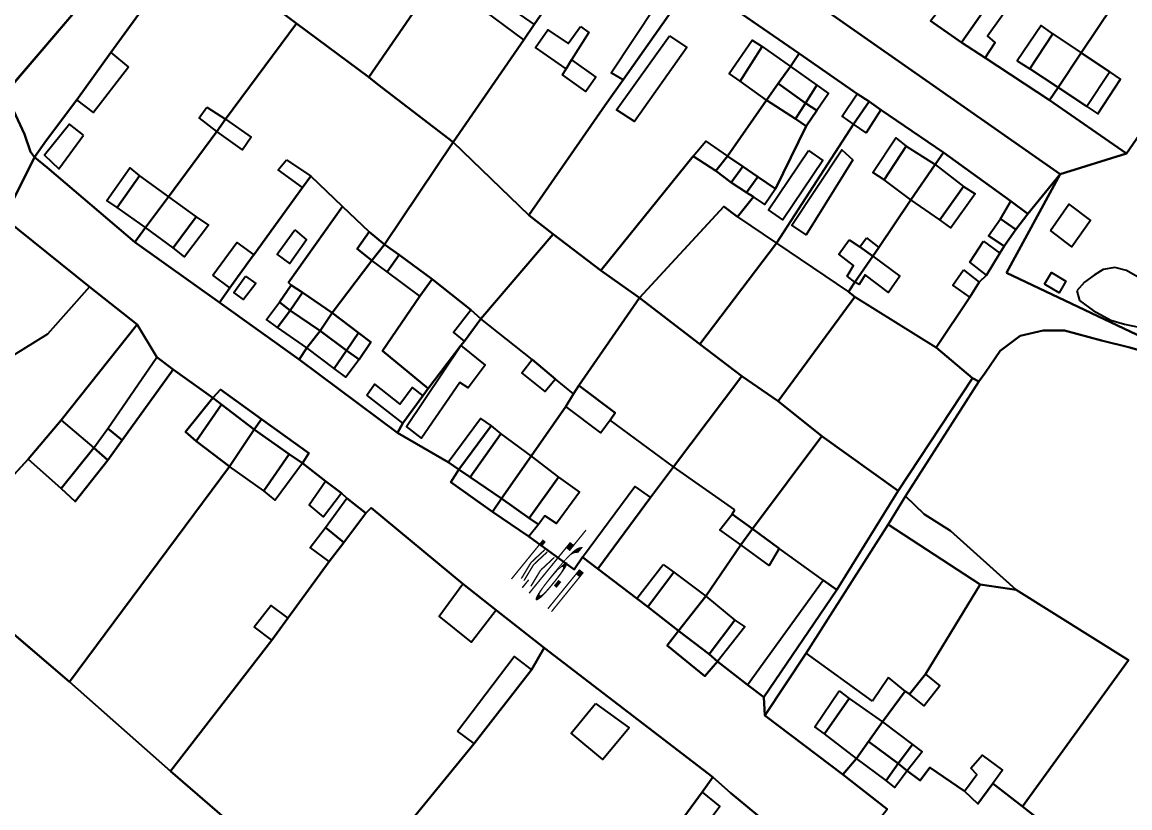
# Model space of a CAD drawing. Extents: x -0.0117 to 0.0179, y -0.0158 to 0.0121.
# Drawn here: x -0.009568 to -0.007296, y 0.00228 to 0.003891 of the extents above; entities that cross this region are included whole.
import ezdxf

# ---------------------------------------------------------------- set-up
doc = ezdxf.new("R2010")
doc.units = 0
doc.header["$MEASUREMENT"] = 0
doc.linetypes.add('DOT', pattern=[1, 0, -1])
doc.layers.get('0').update_dxf_attribs({"linetype": 'CONTINUOUS'})

msp = doc.modelspace()

# ---------------------------------------------------------------- linework, layer by layer
at = {"color": 7, "linetype": 'DOT'}
for points in [[(-0.007999, 0.005554), (-0.008883, 0.00459), (-0.009601, 0.003748), (-0.009677, 0.003866), (-0.009787, 0.004024), (-0.009967, 0.004268), (-0.00985, 0.004339), (-0.009695, 0.004511), (-0.009431, 0.004888), (-0.009233, 0.005093)], [(-0.007705, 0.003894), (-0.007641, 0.003849), (-0.007593, 0.003818), (-0.007461, 0.003731), (-0.007303, 0.003622), (-0.007439, 0.003579), (-0.008883, 0.00459)], [(-0.007236, 0.004395), (-0.007342, 0.004277), (-0.007486, 0.00407), (-0.00751, 0.004036), (-0.007531, 0.004007), (-0.007641, 0.003849), (-0.007705, 0.003894), (-0.007606, 0.00402), (-0.007515, 0.004192), (-0.007546, 0.004212), (-0.007504, 0.004266), (-0.007477, 0.00425), (-0.007442, 0.0043), (-0.007187, 0.00458)], [(-0.007049, 0.00314), (-0.007549, 0.003377), (-0.007439, 0.003579), (-0.007303, 0.003622), (-0.007236, 0.003719)], [(-0.007759, 0.002016), (-0.008115, 0.002311), (-0.008151, 0.002343), (-0.008497, 0.002608), (-0.008596, 0.002685), (-0.008664, 0.002739), (-0.008852, 0.002895), (-0.008863, 0.002884), (-0.008902, 0.002915), (-0.008913, 0.002925), (-0.008946, 0.00295), (-0.008993, 0.002987), (-0.00898, 0.003007), (-0.009077, 0.003077), (-0.009161, 0.003138), (-0.009177, 0.003121), (-0.009258, 0.003179), (-0.009292, 0.003204), (-0.009332, 0.003271), (-0.00943, 0.003348), (-0.009605, 0.003489), (-0.009543, 0.003614), (-0.009517, 0.003593), (-0.009337, 0.00344), (-0.009163, 0.003316), (-0.009, 0.003199), (-0.008798, 0.003049), (-0.008694, 0.002989), (-0.008672, 0.002974), (-0.008689, 0.002948), (-0.008603, 0.002887), (-0.008529, 0.002836), (-0.008436, 0.002769), (-0.008419, 0.002794), (-0.008387, 0.00277), (-0.008307, 0.002709), (-0.008285, 0.002692), (-0.008222, 0.002643), (-0.008245, 0.002613), (-0.008168, 0.00255), (-0.008142, 0.00258), (-0.00808, 0.002532), (-0.008047, 0.002507), (-0.008045, 0.002469), (-0.007885, 0.002348), (-0.007794, 0.002277)], [(-0.007227, 0.003204), (-0.007296, 0.003224), (-0.007354, 0.003238), (-0.00743, 0.003259), (-0.007474, 0.003259), (-0.007521, 0.003248), (-0.007562, 0.003217), (-0.007593, 0.003172), (-0.007606, 0.003154), (-0.007619, 0.003161), (-0.007693, 0.003224), (-0.007624, 0.003327), (-0.007605, 0.003358), (-0.00759, 0.003372), (-0.007563, 0.003417), (-0.007554, 0.003432), (-0.00753, 0.003466), (-0.007505, 0.003498), (-0.007439, 0.003579), (-0.007549, 0.003377), (-0.007049, 0.00314)], [(-0.007212, 0.003329), (-0.007303, 0.003382), (-0.007327, 0.003388), (-0.007351, 0.003384), (-0.007369, 0.003372), (-0.007389, 0.003358), (-0.007405, 0.00334), (-0.007399, 0.00332), (-0.007371, 0.0033), (-0.007335, 0.00328), (-0.007307, 0.003272), (-0.007261, 0.003262)], [(-0.007212, 0.003329), (-0.007303, 0.003382), (-0.007327, 0.003388), (-0.007351, 0.003384), (-0.007369, 0.003372), (-0.007389, 0.003358), (-0.007405, 0.00334), (-0.007399, 0.00332), (-0.007371, 0.0033), (-0.007335, 0.00328), (-0.007307, 0.003272), (-0.007261, 0.003262)], [(-0.00744, 0.002223), (-0.007516, 0.002283), (-0.007299, 0.002583), (-0.007529, 0.002727), (-0.007664, 0.002848), (-0.007718, 0.002882), (-0.007756, 0.002919), (-0.007606, 0.003154), (-0.007593, 0.003172), (-0.007562, 0.003217), (-0.007521, 0.003248), (-0.007474, 0.003259), (-0.00743, 0.003259), (-0.007354, 0.003238), (-0.007296, 0.003224), (-0.007227, 0.003204)]]:
    msp.add_lwpolyline(points, dxfattribs=at)
for points in [[(-0.008883, 0.00459), (-0.008887, 0.004458), (-0.008903, 0.004439), (-0.009028, 0.004288), (-0.009221, 0.004056), (-0.009386, 0.003829), (-0.009456, 0.003732), (-0.009518, 0.003649), (-0.009543, 0.003614), (-0.009551, 0.003625), (-0.009563, 0.003661), (-0.009586, 0.00371), (-0.009603, 0.003745)], [(-0.008883, 0.00459), (-0.007439, 0.003579), (-0.007505, 0.003498), (-0.00754, 0.003524), (-0.007678, 0.003624), (-0.007807, 0.003711), (-0.007831, 0.003728), (-0.007855, 0.003744), (-0.007974, 0.003827), (-0.008192, 0.003977), (-0.008221, 0.003997), (-0.008379, 0.004105), (-0.008544, 0.004215), (-0.00872, 0.00434), (-0.008887, 0.004458)], [(-0.008041, 0.003731), (-0.007982, 0.003693), (-0.00796, 0.003678), (-0.008023, 0.003549), (-0.008059, 0.003574), (-0.00809, 0.003595), (-0.008121, 0.003616)], [(-0.008684, 0.003645), (-0.008529, 0.003495), (-0.008479, 0.003456), (-0.008627, 0.003283), (-0.008648, 0.003301), (-0.008727, 0.003364), (-0.008795, 0.003414), (-0.008825, 0.003435)], [(-0.008192, 0.003616), (-0.008145, 0.003586), (-0.008114, 0.003562), (-0.008082, 0.003542), (-0.008068, 0.003533), (-0.008101, 0.003492), (-0.008129, 0.003513), (-0.008302, 0.003326), (-0.008381, 0.003382)], [(-0.008911, 0.003513), (-0.008856, 0.003461), (-0.008881, 0.003426), (-0.008851, 0.003402), (-0.008932, 0.003295), (-0.008993, 0.003337), (-0.009016, 0.003352), (-0.009022, 0.003357)], [(-0.008129, 0.003513), (-0.008101, 0.003492), (-0.008021, 0.003438), (-0.008178, 0.003231), (-0.008302, 0.003326)], [(-0.0098, 0.003267), (-0.009605, 0.003489), (-0.00943, 0.003348), (-0.009516, 0.003251), (-0.009612, 0.003192), (-0.00967, 0.00319), (-0.009735, 0.003222), (-0.009776, 0.003253)], [(-0.008479, 0.003456), (-0.008381, 0.003382), (-0.008302, 0.003326), (-0.008426, 0.003146), (-0.008437, 0.003129), (-0.008474, 0.003159), (-0.008522, 0.003199), (-0.008627, 0.003283)], [(-0.008021, 0.003438), (-0.007873, 0.003338), (-0.00786, 0.003328), (-0.008017, 0.003114), (-0.008092, 0.003165), (-0.008178, 0.003231)], [(-0.008302, 0.003326), (-0.008178, 0.003231), (-0.008092, 0.003165), (-0.008232, 0.002979), (-0.008362, 0.003075), (-0.008352, 0.00309), (-0.008426, 0.003146)], [(-0.00786, 0.003328), (-0.007693, 0.003224), (-0.007619, 0.003161), (-0.007771, 0.00293), (-0.007928, 0.003042), (-0.008017, 0.003114)], [(-0.009258, 0.003179), (-0.009177, 0.003121), (-0.009233, 0.003051), (-0.009211, 0.003032), (-0.009143, 0.00298), (-0.009471, 0.002538), (-0.00973, 0.00276), (-0.009735, 0.002798), (-0.009679, 0.002861), (-0.009556, 0.002995), (-0.009488, 0.002935), (-0.009459, 0.002908), (-0.009392, 0.002993), (-0.009363, 0.003034)], [(-0.008092, 0.003165), (-0.008017, 0.003114), (-0.007928, 0.003042), (-0.00807, 0.002852), (-0.008112, 0.002882), (-0.008106, 0.002891), (-0.008232, 0.002979)], [(-0.009488, 0.002935), (-0.009556, 0.002995), (-0.009488, 0.003075), (-0.009421, 0.003018)], [(-0.007928, 0.003042), (-0.007771, 0.00293), (-0.007897, 0.002727), (-0.007925, 0.002747), (-0.008015, 0.002812), (-0.00807, 0.002852)], [(-0.007756, 0.002919), (-0.007718, 0.002882), (-0.007664, 0.002848), (-0.007529, 0.002727), (-0.007603, 0.002738), (-0.007792, 0.002861)], [(-0.007757, 0.002519), (-0.007791, 0.002547), (-0.007824, 0.002499), (-0.00796, 0.002597), (-0.007792, 0.002861), (-0.007603, 0.002738), (-0.007715, 0.002554), (-0.007748, 0.002513)]]:
    msp.add_lwpolyline(points, close=True, dxfattribs=at)
at = {"color": 7, "linetype": 'Continuous'}
for points in [[(-0.00872, 0.00434), (-0.008544, 0.004215), (-0.008665, 0.004053), (-0.008708, 0.003994), (-0.008718, 0.003978), (-0.008752, 0.00393), (-0.008857, 0.003778), (-0.009005, 0.003888), (-0.00903, 0.003907), (-0.008883, 0.004105), (-0.008861, 0.004135), (-0.008781, 0.004241), (-0.008785, 0.004244), (-0.008736, 0.004317)], [(-0.00872, 0.00434), (-0.008544, 0.004215), (-0.008665, 0.004053), (-0.008708, 0.003994), (-0.008718, 0.003978), (-0.008752, 0.00393), (-0.008857, 0.003778), (-0.009005, 0.003888), (-0.00903, 0.003907), (-0.008883, 0.004105), (-0.008861, 0.004135), (-0.008781, 0.004241), (-0.008785, 0.004244), (-0.008736, 0.004317)], [(-0.007342, 0.004277), (-0.00715, 0.004143), (-0.007182, 0.004106), (-0.007199, 0.004122), (-0.007396, 0.003828), (-0.007443, 0.003757), (-0.007461, 0.003731), (-0.007593, 0.003818), (-0.007641, 0.003849), (-0.007531, 0.004007), (-0.00751, 0.004036), (-0.007486, 0.00407)], [(-0.007342, 0.004277), (-0.00715, 0.004143), (-0.007182, 0.004106), (-0.007199, 0.004122), (-0.007396, 0.003828), (-0.007443, 0.003757), (-0.007461, 0.003731), (-0.007593, 0.003818), (-0.007641, 0.003849), (-0.007531, 0.004007), (-0.00751, 0.004036), (-0.007486, 0.00407)], [(-0.008544, 0.004215), (-0.008379, 0.004105), (-0.008396, 0.004081), (-0.008445, 0.004007), (-0.008437, 0.004003), (-0.008518, 0.003886), (-0.008539, 0.003855), (-0.008684, 0.003645), (-0.008839, 0.003764), (-0.008857, 0.003778), (-0.008752, 0.00393), (-0.008718, 0.003978), (-0.008708, 0.003994), (-0.008665, 0.004053)], [(-0.008544, 0.004215), (-0.008379, 0.004105), (-0.008396, 0.004081), (-0.008445, 0.004007), (-0.008437, 0.004003), (-0.008518, 0.003886), (-0.008539, 0.003855), (-0.008684, 0.003645), (-0.008839, 0.003764), (-0.008857, 0.003778), (-0.008752, 0.00393), (-0.008718, 0.003978), (-0.008708, 0.003994), (-0.008665, 0.004053)], [(-0.00715, 0.004143), (-0.006882, 0.003957), (-0.00691, 0.003921), (-0.007037, 0.004005), (-0.007087, 0.003933), (-0.007124, 0.003879), (-0.007236, 0.003719), (-0.007303, 0.003622), (-0.007461, 0.003731), (-0.007443, 0.003757), (-0.007396, 0.003828), (-0.007199, 0.004122), (-0.007182, 0.004106)], [(-0.00715, 0.004143), (-0.006882, 0.003957), (-0.00691, 0.003921), (-0.007037, 0.004005), (-0.007087, 0.003933), (-0.007124, 0.003879), (-0.007236, 0.003719), (-0.007303, 0.003622), (-0.007461, 0.003731), (-0.007443, 0.003757), (-0.007396, 0.003828), (-0.007199, 0.004122), (-0.007182, 0.004106)], [(-0.008379, 0.004105), (-0.008221, 0.003997), (-0.008192, 0.003977), (-0.008335, 0.003773), (-0.008372, 0.003721), (-0.008529, 0.003495), (-0.008684, 0.003645), (-0.008539, 0.003855), (-0.008518, 0.003886), (-0.008437, 0.004003), (-0.008445, 0.004007), (-0.008396, 0.004081)], [(-0.008379, 0.004105), (-0.008221, 0.003997), (-0.008192, 0.003977), (-0.008335, 0.003773), (-0.008372, 0.003721), (-0.008529, 0.003495), (-0.008684, 0.003645), (-0.008539, 0.003855), (-0.008518, 0.003886), (-0.008437, 0.004003), (-0.008445, 0.004007), (-0.008396, 0.004081)], [(-0.009221, 0.004056), (-0.00903, 0.003907), (-0.009005, 0.003888), (-0.009151, 0.003692), (-0.009169, 0.003667), (-0.009268, 0.003533), (-0.009315, 0.00347), (-0.009337, 0.00344), (-0.009517, 0.003593), (-0.009543, 0.003614), (-0.009518, 0.003649), (-0.009456, 0.003732), (-0.009386, 0.003829)], [(-0.009221, 0.004056), (-0.00903, 0.003907), (-0.009005, 0.003888), (-0.009151, 0.003692), (-0.009169, 0.003667), (-0.009268, 0.003533), (-0.009315, 0.00347), (-0.009337, 0.00344), (-0.009517, 0.003593), (-0.009543, 0.003614), (-0.009518, 0.003649), (-0.009456, 0.003732), (-0.009386, 0.003829)], [(-0.007641, 0.003849), (-0.007593, 0.003818), (-0.007572, 0.003849), (-0.007588, 0.003863), (-0.007503, 0.003982), (-0.007531, 0.004007)], [(-0.008192, 0.003977), (-0.007974, 0.003827), (-0.007992, 0.0038), (-0.008017, 0.003765), (-0.008041, 0.003731), (-0.008121, 0.003616), (-0.008145, 0.003586), (-0.008192, 0.003616), (-0.008381, 0.003382), (-0.008479, 0.003456), (-0.008529, 0.003495), (-0.008372, 0.003721), (-0.008335, 0.003773)], [(-0.008192, 0.003977), (-0.007974, 0.003827), (-0.007992, 0.0038), (-0.008017, 0.003765), (-0.008041, 0.003731), (-0.008121, 0.003616), (-0.008145, 0.003586), (-0.008192, 0.003616), (-0.008381, 0.003382), (-0.008479, 0.003456), (-0.008529, 0.003495), (-0.008372, 0.003721), (-0.008335, 0.003773)], [(-0.008192, 0.003977), (-0.008335, 0.003773), (-0.00836, 0.003787), (-0.008221, 0.003997)], [(-0.008615, 0.003954), (-0.008518, 0.003886), (-0.008539, 0.003855), (-0.008637, 0.003927)], [(-0.009005, 0.003888), (-0.008857, 0.003778), (-0.008839, 0.003764), (-0.008684, 0.003645), (-0.008825, 0.003435), (-0.008856, 0.003461), (-0.008911, 0.003513), (-0.008976, 0.003575), (-0.008993, 0.003552), (-0.009093, 0.003414), (-0.009096, 0.00341), (-0.009142, 0.003346), (-0.009163, 0.003316), (-0.009337, 0.00344), (-0.009315, 0.00347), (-0.009268, 0.003533), (-0.009169, 0.003667), (-0.009151, 0.003692)], [(-0.009005, 0.003888), (-0.008857, 0.003778), (-0.008839, 0.003764), (-0.008684, 0.003645), (-0.008825, 0.003435), (-0.008856, 0.003461), (-0.008911, 0.003513), (-0.008976, 0.003575), (-0.008993, 0.003552), (-0.009093, 0.003414), (-0.009096, 0.00341), (-0.009142, 0.003346), (-0.009163, 0.003316), (-0.009337, 0.00344), (-0.009315, 0.00347), (-0.009268, 0.003533), (-0.009169, 0.003667), (-0.009151, 0.003692)], [(-0.008423, 0.003882), (-0.008406, 0.00387), (-0.008441, 0.003814), (-0.008452, 0.003795), (-0.008515, 0.003839), (-0.00849, 0.003875), (-0.008448, 0.003847)], [(-0.00824, 0.003863), (-0.008205, 0.003839), (-0.008312, 0.003687), (-0.008349, 0.003711)], [(-0.007501, 0.003795), (-0.007454, 0.003867), (-0.007478, 0.003884), (-0.007527, 0.003812)], [(-0.007396, 0.003828), (-0.007443, 0.003757), (-0.007501, 0.003795), (-0.007454, 0.003867)], [(-0.00805, 0.003841), (-0.008095, 0.00377), (-0.008118, 0.003786), (-0.008071, 0.003854)], [(-0.00805, 0.003841), (-0.007992, 0.0038), (-0.008017, 0.003765), (-0.008041, 0.003731), (-0.008095, 0.00377)], [(-0.00935, 0.003799), (-0.009422, 0.003706), (-0.009456, 0.003732), (-0.009386, 0.003829)], [(-0.007974, 0.003827), (-0.007855, 0.003744), (-0.007831, 0.003728), (-0.007863, 0.003682), (-0.008021, 0.003438), (-0.008178, 0.003231), (-0.008302, 0.003326), (-0.008129, 0.003513), (-0.008101, 0.003492), (-0.008068, 0.003533), (-0.008082, 0.003542), (-0.008059, 0.003574), (-0.008023, 0.003549), (-0.00796, 0.003678), (-0.007938, 0.00371), (-0.007961, 0.003725), (-0.008017, 0.003765), (-0.007992, 0.0038)], [(-0.007974, 0.003827), (-0.007855, 0.003744), (-0.007831, 0.003728), (-0.007863, 0.003682), (-0.008021, 0.003438), (-0.008178, 0.003231), (-0.008302, 0.003326), (-0.008129, 0.003513), (-0.008101, 0.003492), (-0.008068, 0.003533), (-0.008082, 0.003542), (-0.008059, 0.003574), (-0.008023, 0.003549), (-0.00796, 0.003678), (-0.007938, 0.00371), (-0.007961, 0.003725), (-0.008017, 0.003765), (-0.007992, 0.0038)], [(-0.007443, 0.003757), (-0.007396, 0.003828), (-0.007337, 0.003789), (-0.007384, 0.003718)], [(-0.008452, 0.003795), (-0.008441, 0.003814), (-0.008391, 0.003778), (-0.008412, 0.003749), (-0.00846, 0.003783)], [(-0.007992, 0.0038), (-0.007938, 0.003762), (-0.007961, 0.003725), (-0.008017, 0.003765)], [(-0.007337, 0.003789), (-0.007384, 0.003718), (-0.007362, 0.003703), (-0.007315, 0.003774)], [(-0.007938, 0.00371), (-0.00796, 0.003678), (-0.008023, 0.003549), (-0.008059, 0.003574), (-0.008082, 0.003542), (-0.008068, 0.003533), (-0.008101, 0.003492), (-0.008129, 0.003513), (-0.008302, 0.003326), (-0.008381, 0.003382), (-0.008192, 0.003616), (-0.008145, 0.003586), (-0.008114, 0.003562), (-0.00809, 0.003595), (-0.008121, 0.003616), (-0.008041, 0.003731), (-0.008017, 0.003765), (-0.007961, 0.003725)], [(-0.007938, 0.00371), (-0.00796, 0.003678), (-0.008023, 0.003549), (-0.008059, 0.003574), (-0.008082, 0.003542), (-0.008068, 0.003533), (-0.008101, 0.003492), (-0.008129, 0.003513), (-0.008302, 0.003326), (-0.008381, 0.003382), (-0.008192, 0.003616), (-0.008145, 0.003586), (-0.008114, 0.003562), (-0.00809, 0.003595), (-0.008121, 0.003616), (-0.008041, 0.003731), (-0.008017, 0.003765), (-0.007961, 0.003725)], [(-0.008017, 0.003765), (-0.007961, 0.003725), (-0.007982, 0.003693), (-0.008041, 0.003731)], [(-0.007938, 0.003762), (-0.007914, 0.003745), (-0.007938, 0.00371), (-0.007961, 0.003725)], [(-0.007831, 0.003728), (-0.007807, 0.003711), (-0.007678, 0.003624), (-0.007695, 0.003599), (-0.007745, 0.003527), (-0.007811, 0.003429), (-0.007823, 0.003411), (-0.00786, 0.003358), (-0.007873, 0.003338), (-0.00786, 0.003328), (-0.008017, 0.003114), (-0.008092, 0.003165), (-0.008178, 0.003231), (-0.008021, 0.003438), (-0.007863, 0.003682)], [(-0.007831, 0.003728), (-0.007807, 0.003711), (-0.007678, 0.003624), (-0.007695, 0.003599), (-0.007745, 0.003527), (-0.007811, 0.003429), (-0.007823, 0.003411), (-0.00786, 0.003358), (-0.007873, 0.003338), (-0.00786, 0.003328), (-0.008017, 0.003114), (-0.008092, 0.003165), (-0.008178, 0.003231), (-0.008021, 0.003438), (-0.007863, 0.003682)], [(-0.007831, 0.003728), (-0.007863, 0.003682), (-0.007886, 0.003698), (-0.007855, 0.003744)], [(-0.007831, 0.003728), (-0.007807, 0.003711), (-0.007837, 0.003664), (-0.007863, 0.003682)], [(-0.009189, 0.003717), (-0.009151, 0.003692), (-0.009169, 0.003667), (-0.009205, 0.003695)], [(-0.007961, 0.003725), (-0.007938, 0.00371), (-0.00796, 0.003678), (-0.007982, 0.003693)], [(-0.009442, 0.003659), (-0.009471, 0.003682), (-0.009522, 0.003618), (-0.009493, 0.00359)], [(-0.009151, 0.003692), (-0.009098, 0.003655), (-0.009116, 0.003629), (-0.009169, 0.003667)], [(-0.008192, 0.003616), (-0.008166, 0.003647), (-0.008121, 0.003616), (-0.008145, 0.003586)], [(-0.0078, 0.003568), (-0.007823, 0.003583), (-0.007776, 0.003654), (-0.007755, 0.003637)], [(-0.007755, 0.003637), (-0.007695, 0.003599), (-0.007745, 0.003527), (-0.0078, 0.003568)], [(-0.008121, 0.003616), (-0.00809, 0.003595), (-0.008114, 0.003562), (-0.008145, 0.003586)], [(-0.007955, 0.003628), (-0.007926, 0.003607), (-0.008008, 0.003486), (-0.008037, 0.003506)], [(-0.007678, 0.003624), (-0.00754, 0.003524), (-0.007505, 0.003498), (-0.00753, 0.003466), (-0.007554, 0.003432), (-0.007563, 0.003417), (-0.00759, 0.003372), (-0.007605, 0.003358), (-0.007624, 0.003327), (-0.007693, 0.003224), (-0.007619, 0.003161), (-0.007771, 0.00293), (-0.007928, 0.003042), (-0.008017, 0.003114), (-0.00786, 0.003328), (-0.007873, 0.003338), (-0.00786, 0.003358), (-0.007823, 0.003411), (-0.007811, 0.003429), (-0.007745, 0.003527), (-0.007695, 0.003599)], [(-0.007678, 0.003624), (-0.00754, 0.003524), (-0.007505, 0.003498), (-0.00753, 0.003466), (-0.007554, 0.003432), (-0.007563, 0.003417), (-0.00759, 0.003372), (-0.007605, 0.003358), (-0.007624, 0.003327), (-0.007693, 0.003224), (-0.007619, 0.003161), (-0.007771, 0.00293), (-0.007928, 0.003042), (-0.008017, 0.003114), (-0.00786, 0.003328), (-0.007873, 0.003338), (-0.00786, 0.003358), (-0.007823, 0.003411), (-0.007811, 0.003429), (-0.007745, 0.003527), (-0.007695, 0.003599)], [(-0.007864, 0.003609), (-0.00796, 0.003455), (-0.007989, 0.003475), (-0.007887, 0.003629)], [(-0.009373, 0.003511), (-0.009394, 0.003525), (-0.009347, 0.003592), (-0.009327, 0.003576)], [(-0.009026, 0.003609), (-0.008976, 0.003575), (-0.008993, 0.003552), (-0.009043, 0.003588)], [(-0.00809, 0.003595), (-0.008059, 0.003574), (-0.008082, 0.003542), (-0.008114, 0.003562)], [(-0.007695, 0.003599), (-0.007637, 0.003554), (-0.007686, 0.003486), (-0.007745, 0.003527)], [(-0.009327, 0.003576), (-0.009268, 0.003533), (-0.009315, 0.00347), (-0.009373, 0.003511)], [(-0.008976, 0.003575), (-0.008911, 0.003513), (-0.009022, 0.003357), (-0.009016, 0.003352), (-0.00904, 0.003317), (-0.009018, 0.0033), (-0.008957, 0.003258), (-0.008984, 0.003223), (-0.009, 0.003199), (-0.009163, 0.003316), (-0.009142, 0.003346), (-0.009096, 0.00341), (-0.009093, 0.003414), (-0.008993, 0.003552)], [(-0.008976, 0.003575), (-0.008911, 0.003513), (-0.009022, 0.003357), (-0.009016, 0.003352), (-0.00904, 0.003317), (-0.009018, 0.0033), (-0.008957, 0.003258), (-0.008984, 0.003223), (-0.009, 0.003199), (-0.009163, 0.003316), (-0.009142, 0.003346), (-0.009096, 0.00341), (-0.009093, 0.003414), (-0.008993, 0.003552)], [(-0.008059, 0.003574), (-0.008023, 0.003549), (-0.008045, 0.003517), (-0.008068, 0.003533), (-0.008082, 0.003542)], [(-0.007637, 0.003554), (-0.007613, 0.003539), (-0.007663, 0.003469), (-0.007686, 0.003486)], [(-0.009268, 0.003533), (-0.009211, 0.003492), (-0.009258, 0.003428), (-0.009315, 0.00347)], [(-0.007505, 0.003498), (-0.00753, 0.003466), (-0.007561, 0.003488), (-0.00754, 0.003524)], [(-0.008911, 0.003513), (-0.008856, 0.003461), (-0.008825, 0.003435), (-0.008851, 0.003402), (-0.008932, 0.003295), (-0.008957, 0.003258), (-0.009018, 0.0033), (-0.00904, 0.003317), (-0.009016, 0.003352), (-0.009022, 0.003357)], [(-0.008911, 0.003513), (-0.008856, 0.003461), (-0.008825, 0.003435), (-0.008851, 0.003402), (-0.008932, 0.003295), (-0.008957, 0.003258), (-0.009018, 0.0033), (-0.00904, 0.003317), (-0.009016, 0.003352), (-0.009022, 0.003357)], [(-0.007459, 0.003464), (-0.007421, 0.003518), (-0.007377, 0.003484), (-0.007415, 0.00343)], [(-0.007459, 0.003464), (-0.007421, 0.003518), (-0.007377, 0.003484), (-0.007415, 0.00343)], [(-0.009605, 0.003489), (-0.00943, 0.003348), (-0.009332, 0.003271), (-0.009488, 0.003075), (-0.009556, 0.002995), (-0.009679, 0.002861), (-0.009957, 0.003078), (-0.0098, 0.003267)], [(-0.009605, 0.003489), (-0.00943, 0.003348), (-0.009332, 0.003271), (-0.009488, 0.003075), (-0.009556, 0.002995), (-0.009679, 0.002861), (-0.009957, 0.003078), (-0.0098, 0.003267)], [(-0.009211, 0.003492), (-0.009186, 0.003475), (-0.009235, 0.00341), (-0.009258, 0.003428)], [(-0.007561, 0.003488), (-0.00753, 0.003466), (-0.007554, 0.003432), (-0.007586, 0.003453)], [(-0.009009, 0.003465), (-0.008985, 0.003445), (-0.009019, 0.003396), (-0.009045, 0.003415)], [(-0.008825, 0.003435), (-0.008851, 0.003402), (-0.008881, 0.003426), (-0.008856, 0.003461)], [(-0.008479, 0.003456), (-0.008381, 0.003382), (-0.008302, 0.003326), (-0.008426, 0.003146), (-0.008437, 0.003129), (-0.008453, 0.003103), (-0.008524, 0.003001), (-0.008585, 0.002914), (-0.008603, 0.002887), (-0.008689, 0.002948), (-0.008672, 0.002974), (-0.008694, 0.002989), (-0.008798, 0.003049), (-0.008787, 0.003069), (-0.008746, 0.003125), (-0.008735, 0.00314), (-0.008668, 0.003228), (-0.008661, 0.003237), (-0.008627, 0.003283)], [(-0.008479, 0.003456), (-0.008381, 0.003382), (-0.008302, 0.003326), (-0.008426, 0.003146), (-0.008437, 0.003129), (-0.008453, 0.003103), (-0.008524, 0.003001), (-0.008585, 0.002914), (-0.008603, 0.002887), (-0.008689, 0.002948), (-0.008672, 0.002974), (-0.008694, 0.002989), (-0.008798, 0.003049), (-0.008787, 0.003069), (-0.008746, 0.003125), (-0.008735, 0.00314), (-0.008668, 0.003228), (-0.008661, 0.003237), (-0.008627, 0.003283)], [(-0.009177, 0.003372), (-0.009128, 0.003439), (-0.009093, 0.003414), (-0.009096, 0.00341), (-0.009142, 0.003346)], [(-0.008825, 0.003435), (-0.008795, 0.003414), (-0.008727, 0.003364), (-0.008752, 0.003329), (-0.008829, 0.003217), (-0.008735, 0.00314), (-0.008746, 0.003125), (-0.008787, 0.003069), (-0.008798, 0.003049), (-0.009, 0.003199), (-0.008984, 0.003223), (-0.008957, 0.003258), (-0.008903, 0.003218), (-0.008877, 0.003199), (-0.008853, 0.003235), (-0.008878, 0.003254), (-0.008932, 0.003295), (-0.008851, 0.003402)], [(-0.008825, 0.003435), (-0.008795, 0.003414), (-0.008727, 0.003364), (-0.008752, 0.003329), (-0.008829, 0.003217), (-0.008735, 0.00314), (-0.008746, 0.003125), (-0.008787, 0.003069), (-0.008798, 0.003049), (-0.009, 0.003199), (-0.008984, 0.003223), (-0.008957, 0.003258), (-0.008903, 0.003218), (-0.008877, 0.003199), (-0.008853, 0.003235), (-0.008878, 0.003254), (-0.008932, 0.003295), (-0.008851, 0.003402)], [(-0.008825, 0.003435), (-0.008795, 0.003414), (-0.008819, 0.003379), (-0.008851, 0.003402)], [(-0.007872, 0.003445), (-0.00785, 0.00343), (-0.007823, 0.003411), (-0.00786, 0.003358), (-0.007876, 0.00337), (-0.007863, 0.003392), (-0.007893, 0.003415)], [(-0.007836, 0.003449), (-0.007811, 0.003429), (-0.007823, 0.003411), (-0.00785, 0.00343)], [(-0.007596, 0.003442), (-0.007563, 0.003417), (-0.00759, 0.003372), (-0.007624, 0.003399)], [(-0.008795, 0.003414), (-0.008727, 0.003364), (-0.008752, 0.003329), (-0.008819, 0.003379)], [(-0.007823, 0.003411), (-0.007768, 0.00337), (-0.007791, 0.003337), (-0.007839, 0.003373), (-0.007851, 0.003353), (-0.00786, 0.003358)], [(-0.00911, 0.00337), (-0.009089, 0.003355), (-0.009114, 0.003322), (-0.009134, 0.003337)], [(-0.008727, 0.003364), (-0.008648, 0.003301), (-0.008627, 0.003283), (-0.008661, 0.003237), (-0.008668, 0.003228), (-0.008735, 0.00314), (-0.008829, 0.003217), (-0.008752, 0.003329)], [(-0.008727, 0.003364), (-0.008648, 0.003301), (-0.008627, 0.003283), (-0.008661, 0.003237), (-0.008668, 0.003228), (-0.008735, 0.00314), (-0.008829, 0.003217), (-0.008752, 0.003329)], [(-0.007637, 0.003383), (-0.007605, 0.003358), (-0.007624, 0.003327), (-0.007659, 0.003352)], [(-0.007471, 0.003354), (-0.007457, 0.003378), (-0.007427, 0.00336), (-0.007441, 0.003336)], [(-0.008993, 0.003337), (-0.009018, 0.0033), (-0.00904, 0.003317), (-0.009016, 0.003352)], [(-0.008993, 0.003337), (-0.008932, 0.003295), (-0.008957, 0.003258), (-0.009018, 0.0033)], [(-0.008302, 0.003326), (-0.008178, 0.003231), (-0.008092, 0.003165), (-0.008232, 0.002979), (-0.008279, 0.002916), (-0.008387, 0.00277), (-0.008419, 0.002794), (-0.008436, 0.002769), (-0.008529, 0.002836), (-0.008603, 0.002887), (-0.008585, 0.002914), (-0.008524, 0.003001), (-0.008453, 0.003103), (-0.008437, 0.003129), (-0.008426, 0.003146)], [(-0.008302, 0.003326), (-0.008178, 0.003231), (-0.008092, 0.003165), (-0.008232, 0.002979), (-0.008279, 0.002916), (-0.008387, 0.00277), (-0.008419, 0.002794), (-0.008436, 0.002769), (-0.008529, 0.002836), (-0.008603, 0.002887), (-0.008585, 0.002914), (-0.008524, 0.003001), (-0.008453, 0.003103), (-0.008437, 0.003129), (-0.008426, 0.003146)], [(-0.00904, 0.003317), (-0.009018, 0.0033), (-0.009044, 0.003265), (-0.009067, 0.003281)], [(-0.008957, 0.003258), (-0.008984, 0.003223), (-0.009044, 0.003265), (-0.009018, 0.0033)], [(-0.008932, 0.003295), (-0.008878, 0.003254), (-0.008903, 0.003218), (-0.008957, 0.003258)], [(-0.008932, 0.003295), (-0.008878, 0.003254), (-0.008853, 0.003235), (-0.008877, 0.003199), (-0.008903, 0.003218), (-0.008957, 0.003258)], [(-0.008932, 0.003295), (-0.008878, 0.003254), (-0.008853, 0.003235), (-0.008877, 0.003199), (-0.008903, 0.003218), (-0.008957, 0.003258)], [(-0.008627, 0.003283), (-0.008661, 0.003237), (-0.008683, 0.003255), (-0.008648, 0.003301)], [(-0.009292, 0.003204), (-0.009258, 0.003179), (-0.009177, 0.003121), (-0.009161, 0.003138), (-0.009077, 0.003077), (-0.009092, 0.003056), (-0.009143, 0.00298), (-0.009471, 0.002538), (-0.00973, 0.00276), (-0.009735, 0.002798), (-0.009679, 0.002861), (-0.009556, 0.002995), (-0.009488, 0.003075), (-0.009332, 0.003271)], [(-0.009292, 0.003204), (-0.009258, 0.003179), (-0.009177, 0.003121), (-0.009161, 0.003138), (-0.009077, 0.003077), (-0.009092, 0.003056), (-0.009143, 0.00298), (-0.009471, 0.002538), (-0.00973, 0.00276), (-0.009735, 0.002798), (-0.009679, 0.002861), (-0.009556, 0.002995), (-0.009488, 0.003075), (-0.009332, 0.003271)], [(-0.008957, 0.003258), (-0.008903, 0.003218), (-0.008928, 0.003181), (-0.008984, 0.003223)], [(-0.008878, 0.003254), (-0.008853, 0.003235), (-0.008877, 0.003199), (-0.008903, 0.003218)], [(-0.008668, 0.003228), (-0.008618, 0.003188), (-0.008653, 0.003141), (-0.00867, 0.003152), (-0.008749, 0.003038), (-0.00878, 0.003062)], [(-0.009292, 0.003204), (-0.009258, 0.003179), (-0.009363, 0.003034), (-0.009392, 0.003058)], [(-0.008903, 0.003218), (-0.008877, 0.003199), (-0.008904, 0.003163), (-0.008928, 0.003181)], [(-0.008522, 0.003199), (-0.008474, 0.003159), (-0.008495, 0.003134), (-0.008543, 0.003172)], [(-0.008092, 0.003165), (-0.008017, 0.003114), (-0.007928, 0.003042), (-0.00807, 0.002852), (-0.008094, 0.002819), (-0.008166, 0.002714), (-0.008222, 0.002643), (-0.008285, 0.002692), (-0.008307, 0.002709), (-0.008387, 0.00277), (-0.008279, 0.002916), (-0.008232, 0.002979)], [(-0.008092, 0.003165), (-0.008017, 0.003114), (-0.007928, 0.003042), (-0.00807, 0.002852), (-0.008094, 0.002819), (-0.008166, 0.002714), (-0.008222, 0.002643), (-0.008285, 0.002692), (-0.008307, 0.002709), (-0.008387, 0.00277), (-0.008279, 0.002916), (-0.008232, 0.002979)], [(-0.007619, 0.003161), (-0.007606, 0.003154), (-0.007756, 0.002919), (-0.007792, 0.002861), (-0.00796, 0.002597), (-0.008045, 0.002469), (-0.008047, 0.002507), (-0.007897, 0.002727), (-0.007771, 0.00293)], [(-0.009161, 0.003138), (-0.009077, 0.003077), (-0.009092, 0.003056), (-0.009159, 0.003107), (-0.009177, 0.003121)], [(-0.008861, 0.003126), (-0.008845, 0.003149), (-0.008793, 0.003108), (-0.008768, 0.003142), (-0.008746, 0.003125), (-0.008787, 0.003069)], [(-0.008426, 0.003146), (-0.008352, 0.00309), (-0.008362, 0.003075), (-0.008381, 0.003049), (-0.008453, 0.003103), (-0.008437, 0.003129)], [(-0.009177, 0.003121), (-0.009159, 0.003107), (-0.009211, 0.003032), (-0.009233, 0.003051)], [(-0.009092, 0.003056), (-0.009143, 0.00298), (-0.009211, 0.003032), (-0.009159, 0.003107)], [(-0.009092, 0.003056), (-0.009077, 0.003077), (-0.00898, 0.003007), (-0.008993, 0.002987), (-0.008946, 0.00295), (-0.008913, 0.002925), (-0.008902, 0.002915), (-0.008863, 0.002884), (-0.008908, 0.002824), (-0.008938, 0.002785), (-0.009023, 0.002669), (-0.009056, 0.002624), (-0.009264, 0.002355), (-0.009471, 0.002538), (-0.009143, 0.00298)], [(-0.009092, 0.003056), (-0.009077, 0.003077), (-0.00898, 0.003007), (-0.008993, 0.002987), (-0.008946, 0.00295), (-0.008913, 0.002925), (-0.008902, 0.002915), (-0.008863, 0.002884), (-0.008908, 0.002824), (-0.008938, 0.002785), (-0.009023, 0.002669), (-0.009056, 0.002624), (-0.009264, 0.002355), (-0.009471, 0.002538), (-0.009143, 0.00298)], [(-0.009077, 0.003077), (-0.00898, 0.003007), (-0.008993, 0.002987), (-0.00902, 0.003005), (-0.009092, 0.003056)], [(-0.008606, 0.003063), (-0.008672, 0.002974), (-0.008694, 0.002989), (-0.008628, 0.003078)], [(-0.009421, 0.003018), (-0.009392, 0.003058), (-0.009363, 0.003034), (-0.009392, 0.002993)], [(-0.009143, 0.00298), (-0.009092, 0.003056), (-0.00902, 0.003005), (-0.009072, 0.00293)], [(-0.008586, 0.003047), (-0.008649, 0.002958), (-0.008672, 0.002974), (-0.008606, 0.003063)], [(-0.008586, 0.003047), (-0.008524, 0.003001), (-0.008585, 0.002914), (-0.008649, 0.002958)], [(-0.007928, 0.003042), (-0.007771, 0.00293), (-0.007897, 0.002727), (-0.008047, 0.002507), (-0.00808, 0.002532), (-0.008142, 0.00258), (-0.008168, 0.00255), (-0.008245, 0.002613), (-0.008222, 0.002643), (-0.008166, 0.002714), (-0.008094, 0.002819), (-0.00807, 0.002852)], [(-0.007928, 0.003042), (-0.007771, 0.00293), (-0.007897, 0.002727), (-0.008047, 0.002507), (-0.00808, 0.002532), (-0.008142, 0.00258), (-0.008168, 0.00255), (-0.008245, 0.002613), (-0.008222, 0.002643), (-0.008166, 0.002714), (-0.008094, 0.002819), (-0.00807, 0.002852)], [(-0.009488, 0.002935), (-0.009421, 0.003018), (-0.009392, 0.002993), (-0.009459, 0.002908)], [(-0.009072, 0.00293), (-0.00902, 0.003005), (-0.008993, 0.002987), (-0.009049, 0.002911)], [(-0.008524, 0.003001), (-0.008468, 0.002958), (-0.008528, 0.002874), (-0.008585, 0.002914)], [(-0.008672, 0.002974), (-0.008649, 0.002958), (-0.008585, 0.002914), (-0.008603, 0.002887), (-0.008689, 0.002948)], [(-0.008468, 0.002958), (-0.008425, 0.002927), (-0.008472, 0.002863), (-0.008496, 0.002879), (-0.008509, 0.002861), (-0.008528, 0.002874)], [(-0.008946, 0.00295), (-0.008913, 0.002925), (-0.00895, 0.002877), (-0.008979, 0.002901)], [(-0.008419, 0.002794), (-0.008311, 0.002939), (-0.008279, 0.002916), (-0.008387, 0.00277)], [(-0.008902, 0.002915), (-0.008863, 0.002884), (-0.008908, 0.002824), (-0.008946, 0.002855)], [(-0.008585, 0.002914), (-0.008528, 0.002874), (-0.008509, 0.002861), (-0.008529, 0.002836), (-0.008603, 0.002887)], [(-0.008852, 0.002895), (-0.008664, 0.002739), (-0.008596, 0.002685), (-0.008497, 0.002608), (-0.008523, 0.002563), (-0.008641, 0.002412), (-0.008926, 0.002063), (-0.009264, 0.002355), (-0.009056, 0.002624), (-0.009023, 0.002669), (-0.008938, 0.002785), (-0.008908, 0.002824), (-0.008863, 0.002884)], [(-0.008852, 0.002895), (-0.008664, 0.002739), (-0.008596, 0.002685), (-0.008497, 0.002608), (-0.008523, 0.002563), (-0.008641, 0.002412), (-0.008926, 0.002063), (-0.009264, 0.002355), (-0.009056, 0.002624), (-0.009023, 0.002669), (-0.008938, 0.002785), (-0.008908, 0.002824), (-0.008863, 0.002884)], [(-0.008112, 0.002882), (-0.00807, 0.002852), (-0.008094, 0.002819), (-0.008137, 0.00285)], [(-0.008946, 0.002855), (-0.008908, 0.002824), (-0.008938, 0.002785), (-0.008977, 0.002814)], [(-0.00807, 0.002852), (-0.008015, 0.002812), (-0.008036, 0.002777), (-0.008094, 0.002819)], [(-0.007792, 0.002861), (-0.007603, 0.002738), (-0.007715, 0.002554), (-0.007748, 0.002513), (-0.007757, 0.002519), (-0.007803, 0.002456), (-0.007832, 0.002416), (-0.007857, 0.002381), (-0.007885, 0.002348), (-0.008045, 0.002469), (-0.00796, 0.002597)], [(-0.007792, 0.002861), (-0.007603, 0.002738), (-0.007715, 0.002554), (-0.007748, 0.002513), (-0.007757, 0.002519), (-0.007803, 0.002456), (-0.007832, 0.002416), (-0.007857, 0.002381), (-0.007885, 0.002348), (-0.008045, 0.002469), (-0.00796, 0.002597)], [(-0.008253, 0.002779), (-0.008231, 0.002763), (-0.008285, 0.002692), (-0.008307, 0.002709)], [(-0.008231, 0.002763), (-0.008166, 0.002714), (-0.008222, 0.002643), (-0.008285, 0.002692)], [(-0.008664, 0.002739), (-0.008596, 0.002685), (-0.008646, 0.00262), (-0.008713, 0.002673)], [(-0.008047, 0.002507), (-0.00808, 0.002532), (-0.007925, 0.002747), (-0.007897, 0.002727)], [(-0.007603, 0.002738), (-0.007529, 0.002727), (-0.007299, 0.002583), (-0.007516, 0.002283), (-0.007577, 0.00233), (-0.007608, 0.002288), (-0.007635, 0.002314), (-0.007706, 0.002363), (-0.007726, 0.002336), (-0.007753, 0.002356), (-0.007771, 0.002371), (-0.007832, 0.002416), (-0.007803, 0.002456), (-0.007757, 0.002519), (-0.007748, 0.002513), (-0.007715, 0.002554)], [(-0.007603, 0.002738), (-0.007529, 0.002727), (-0.007299, 0.002583), (-0.007516, 0.002283), (-0.007577, 0.00233), (-0.007608, 0.002288), (-0.007635, 0.002314), (-0.007706, 0.002363), (-0.007726, 0.002336), (-0.007753, 0.002356), (-0.007771, 0.002371), (-0.007832, 0.002416), (-0.007803, 0.002456), (-0.007757, 0.002519), (-0.007748, 0.002513), (-0.007715, 0.002554)], [(-0.008166, 0.002714), (-0.008106, 0.002665), (-0.008159, 0.002595), (-0.008222, 0.002643)], [(-0.009092, 0.002651), (-0.009058, 0.002695), (-0.009023, 0.002669), (-0.009056, 0.002624)], [(-0.008106, 0.002665), (-0.008086, 0.002651), (-0.008142, 0.00258), (-0.008159, 0.002595)], [(-0.008222, 0.002643), (-0.008159, 0.002595), (-0.008142, 0.00258), (-0.008168, 0.00255), (-0.008245, 0.002613)], [(-0.008497, 0.002608), (-0.008151, 0.002343), (-0.008173, 0.002312), (-0.008305, 0.002132), (-0.008334, 0.002092), (-0.008589, 0.001773), (-0.008926, 0.002063), (-0.008641, 0.002412), (-0.008523, 0.002563)], [(-0.008497, 0.002608), (-0.008151, 0.002343), (-0.008173, 0.002312), (-0.008305, 0.002132), (-0.008334, 0.002092), (-0.008589, 0.001773), (-0.008926, 0.002063), (-0.008641, 0.002412), (-0.008523, 0.002563)], [(-0.008675, 0.002437), (-0.008559, 0.00259), (-0.008523, 0.002563), (-0.008641, 0.002412)], [(-0.007715, 0.002554), (-0.007686, 0.00253), (-0.007718, 0.002489), (-0.007748, 0.002513)], [(-0.007892, 0.00252), (-0.007872, 0.002504), (-0.007922, 0.002432), (-0.007942, 0.002446)], [(-0.007857, 0.002381), (-0.007922, 0.002432), (-0.007872, 0.002504), (-0.007803, 0.002456), (-0.007832, 0.002416)], [(-0.008392, 0.002494), (-0.008323, 0.002444), (-0.008377, 0.002379), (-0.008442, 0.002433)], [(-0.007771, 0.002371), (-0.007832, 0.002416), (-0.007803, 0.002456), (-0.007742, 0.00241)], [(-0.007706, 0.002363), (-0.007635, 0.002314), (-0.007608, 0.002288), (-0.007577, 0.00233), (-0.007516, 0.002283), (-0.00744, 0.002223), (-0.007631, 0.002025), (-0.007759, 0.002162), (-0.007742, 0.002181), (-0.007771, 0.002205), (-0.007819, 0.002246), (-0.007794, 0.002277), (-0.007885, 0.002348), (-0.007857, 0.002381), (-0.007832, 0.002416), (-0.007771, 0.002371), (-0.007753, 0.002356), (-0.007726, 0.002336)], [(-0.007706, 0.002363), (-0.007635, 0.002314), (-0.007608, 0.002288), (-0.007577, 0.00233), (-0.007516, 0.002283), (-0.00744, 0.002223), (-0.007631, 0.002025), (-0.007759, 0.002162), (-0.007742, 0.002181), (-0.007771, 0.002205), (-0.007819, 0.002246), (-0.007794, 0.002277), (-0.007885, 0.002348), (-0.007857, 0.002381), (-0.007832, 0.002416), (-0.007771, 0.002371), (-0.007753, 0.002356), (-0.007726, 0.002336)], [(-0.007832, 0.002416), (-0.007771, 0.002371), (-0.007796, 0.002336), (-0.007857, 0.002381)], [(-0.007742, 0.00241), (-0.007722, 0.002395), (-0.007753, 0.002356), (-0.007771, 0.002371)], [(-0.007608, 0.002288), (-0.007635, 0.002314), (-0.00761, 0.002348), (-0.007622, 0.002361), (-0.007599, 0.002388), (-0.007557, 0.002357), (-0.007577, 0.00233)], [(-0.007771, 0.002371), (-0.007753, 0.002356), (-0.007778, 0.002322), (-0.007796, 0.002336)], [(-0.008151, 0.002343), (-0.008115, 0.002311), (-0.007759, 0.002016), (-0.008254, 0.001478), (-0.008589, 0.001773), (-0.008334, 0.002092), (-0.008305, 0.002132), (-0.008173, 0.002312)], [(-0.008151, 0.002343), (-0.008115, 0.002311), (-0.007759, 0.002016), (-0.008254, 0.001478), (-0.008589, 0.001773), (-0.008334, 0.002092), (-0.008305, 0.002132), (-0.008173, 0.002312)], [(-0.008173, 0.002312), (-0.008137, 0.002283), (-0.008272, 0.002101), (-0.008305, 0.002132)]]:
    msp.add_lwpolyline(points, close=True, dxfattribs=at)
for points in [[(-0.009586, 0.00371), (-0.009563, 0.003661), (-0.009551, 0.003625), (-0.009543, 0.003614), (-0.009605, 0.003489)], [(-0.00973, 0.00276), (-0.009471, 0.002538), (-0.009264, 0.002355), (-0.008926, 0.002063), (-0.008589, 0.001773), (-0.008254, 0.001478), (-0.008336, 0.001468), (-0.008409, 0.001382), (-0.008549, 0.00127), (-0.008751, 0.001115), (-0.008882, 0.001039), (-0.008961, 0.000987), (-0.009025, 0.000963), (-0.009086, 0.001003), (-0.009256, 0.001155), (-0.009354, 0.001256), (-0.009445, 0.001371), (-0.009549, 0.00149), (-0.009731, 0.001688)]]:
    msp.add_lwpolyline(points, dxfattribs=at)

# ---------------------------------------------------------------- texts
at = {"color": 7, "width": 0.166667}
msp.add_text('г«.‹Ґб\xad\xa0п', height=0.000135, rotation=320.9, dxfattribs=at).set_placement((-0.0085671, 0.0027512))

doc.saveas('drawing.dxf')
